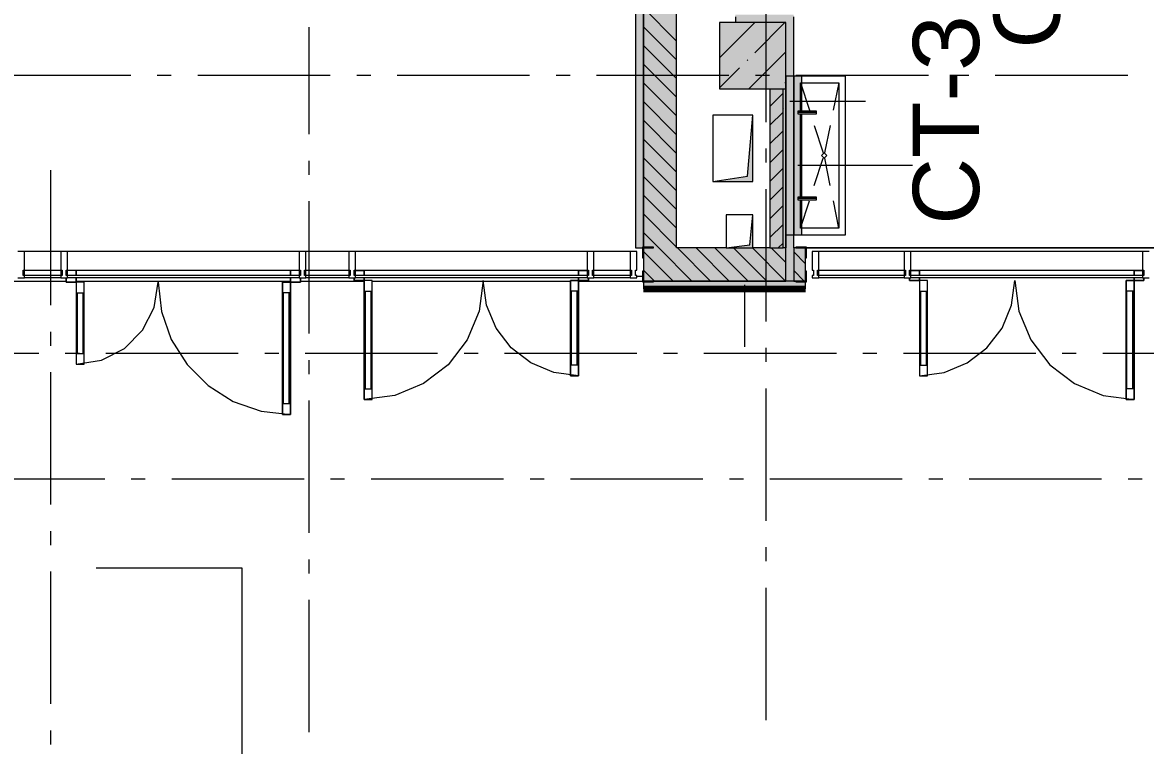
# Model space of a CAD drawing. Header units: millimetres. Extents: x -537608 to 253996, y -217170 to 186033.
# Drawn here: x -282291 to -273809, y -202711 to -197249 of the extents above; entities that cross this region are included whole.
import ezdxf

# ---------------------------------------------------------------- set-up
doc = ezdxf.new("R2010")
doc.units = ezdxf.units.MM
doc.layers.add('16) Лак 1.6м', color=160, linetype='Continuous', lineweight=90)
doc.layers.add('PDF _Геометрия', color=7, linetype='Continuous')
doc.layers.add('PDF _Текст', color=7, linetype='Continuous')
doc.layers.add('PDF _Сплошная заливка', color=7, linetype='Continuous', true_color=0xffffff)
doc.styles.add('PDF GOST-Common', font='arial.ttf')

msp = doc.modelspace()

# ---------------------------------------------------------------- hatches: boundary and pattern name
at = {"layer": 'PDF _Сплошная заливка', "true_color": 0x72baa6, "transparency": 33554559}
for points in [[(-277661.1682, -198951.9534), (-277601.1696, -198951.9534), (-277601.1696, -193469.65), (-277661.1682, -193469.65), (-277661.1682, -198201.9953)], [(-276526.1692, -197249.6508), (-276526.1692, -197189.6523), (-276906.17, -197189.6523), (-276906.17, -197249.6508), (-276796.1691, -197249.6508)], [(-276526.1692, -199201.9523), (-276466.1685, -199201.9523), (-276466.1685, -197189.6523), (-276526.1692, -197189.6523), (-276526.1692, -198951.9534)]]:
    msp.add_hatch(color=123, dxfattribs=at).paths.add_polyline_path(points)
at = {"layer": 'PDF _Сплошная заливка', "transparency": 33554559}
for points in [[(-277351.1685, -198951.9534), (-277351.1685, -193719.6511), (-277601.1696, -193719.6511), (-277601.1696, -198951.9534), (-277423.2667, -198951.9534)], [(-276646.1684, -198951.9534), (-276546.1701, -198951.9534), (-276546.1701, -197749.6509), (-276646.1684, -197749.6509), (-276646.1684, -198797.6942)], [(-276546.1701, -198951.9534), (-276526.1692, -198951.9534), (-276526.1692, -197749.6509), (-276546.1701, -197749.6509), (-276546.1701, -198915.2347)]]:
    msp.add_hatch(color=256, dxfattribs=at).paths.add_polyline_path(points)
at = {"layer": 'PDF _Сплошная заливка', "true_color": 0x4fd5e3, "transparency": 33554559}
msp.add_hatch(color=133, dxfattribs=at).paths.add_polyline_path([(-276411.3866, -198853.882), (-276406.17, -198853.882), (-276406.17, -198588.8834), (-276433.9624, -198588.8834), (-276433.9624, -198568.8825), (-276406.17, -198568.8825), (-276406.17, -197938.8827), (-276433.9624, -197938.8827), (-276433.9624, -197918.8817), (-276406.17, -197918.8817), (-276406.17, -197653.8832), (-276466.1685, -197653.8832), (-276466.1685, -198853.882), (-276416.1682, -198853.882)])
at = {"layer": 'PDF _Сплошная заливка', "true_color": 0xff7d7d, "transparency": 33554559}
msp.add_hatch(color=11, dxfattribs=at).paths.add_polyline_path([(-276376.1685, -199261.953), (-276376.1685, -199201.9523), (-277601.1696, -199201.9523), (-277601.1696, -199261.953), (-276579.9974, -199261.953)])

# ---------------------------------------------------------------- linework, layer by layer
at = {"layer": '16) Лак 1.6м'}
msp.add_line((-277601.1696, -199261.953), (-276376.1685, -199261.953), dxfattribs=at)
at = {"layer": 'PDF _Геометрия', "lineweight": 9}
for p, q in [((-277661.1682, -193469.65), (-277661.1682, -198951.9534)), ((-277601.1696, -198951.9534), (-277601.1696, -193719.6511)), ((-277601.1696, -193719.6511), (-277601.1696, -198951.9534)), ((-277351.1685, -198951.9534), (-277351.1685, -193719.6511)), ((-277351.1685, -197389.4228), (-277601.1696, -197139.4239)), ((-276906.17, -197205.1127), (-276906.17, -197249.6508)), ((-276466.1685, -197653.8832), (-276466.1685, -197205.1127)), ((-277351.1685, -197530.8461), (-277601.1696, -197280.845)), ((-276526.1692, -197249.6508), (-277026.1692, -197249.6508)), ((-277026.1692, -197249.6508), (-277026.1692, -197749.6509)), ((-277026.1692, -197515.5946), (-276760.2277, -197249.6508)), ((-276988.8262, -197250.1524), (-276988.3246, -197249.6508)), ((-276760.7272, -197478.2516), (-276532.1286, -197249.6508)), ((-276526.1692, -197653.8832), (-276526.1692, -197249.6508)), ((-277351.1685, -197672.2672), (-277601.1696, -197422.2661)), ((-276817.7525, -197535.2747), (-276813.0116, -197530.5339)), ((-276804.0295, -197749.6509), (-276526.1692, -197471.7906)), ((-277351.1685, -197813.6883), (-277601.1696, -197563.6872)), ((-277026.1692, -197743.6936), (-276874.7778, -197592.3)), ((-277351.1685, -197955.1095), (-277601.1696, -197705.1084)), ((-276532.6281, -197706.3507), (-276526.1692, -197699.8897)), ((-276526.1692, -197749.6509), (-276526.1692, -197653.8832)), ((-276466.1685, -198853.882), (-276466.1685, -197653.8832)), ((-276406.17, -197653.8832), (-276466.1685, -197653.8832)), ((-276466.1685, -197653.8832), (-276466.1685, -198853.882)), ((-276406.17, -197702.4129), (-276406.17, -197653.8832)), ((-276406.17, -197918.8817), (-276406.17, -197703.8834)), ((-277026.1692, -197749.6509), (-276526.1692, -197749.6509)), ((-276646.1684, -197749.6509), (-276646.1684, -198951.9534)), ((-276646.1684, -197883.9113), (-276546.1701, -197783.9109)), ((-276546.1701, -198797.6942), (-276546.1701, -197749.6509)), ((-276526.1692, -197749.6509), (-276526.1692, -198797.6942)), ((-276526.1692, -198797.6942), (-276526.1692, -197749.6509)), ((-277351.1685, -198096.5307), (-277601.1696, -197846.5317)), ((-276496.1699, -197843.6166), (-275923.6691, -197843.6166)), ((-276646.1684, -198025.3324), (-276546.1701, -197925.332)), ((-276406.17, -198568.8825), (-276406.17, -197938.8827)), ((-277351.1685, -198237.9518), (-277601.1696, -197987.9528)), ((-277351.1685, -198379.3729), (-277601.1696, -198129.3739)), ((-276646.1684, -198166.7536), (-276546.1701, -198066.7553)), ((-276646.1684, -198308.1747), (-276546.1701, -198208.1764)), ((-277351.1685, -198520.7941), (-277601.1696, -198270.7951)), ((-276646.1684, -198449.598), (-276546.1701, -198349.5976)), ((-276436.1692, -198326.5222), (-275570.0183, -198326.5222)), ((-277351.1685, -198662.2174), (-277601.1696, -198412.2163)), ((-277351.1685, -198803.6385), (-277601.1696, -198553.6374)), ((-276646.1684, -198591.0192), (-276546.1701, -198491.0187)), ((-276646.1684, -198732.4403), (-276546.1701, -198632.4398)), ((-276406.17, -198803.8839), (-276406.17, -198588.8834)), ((-277351.1685, -198945.0596), (-277601.1696, -198695.0585)), ((-276646.1684, -198873.8614), (-276546.1701, -198773.861)), ((-276546.1701, -198951.9534), (-276546.1701, -198797.6942)), ((-276526.1692, -198797.6942), (-276526.1692, -198853.882)), ((-276526.1692, -198853.882), (-276526.1692, -198797.6942)), ((-276406.17, -198853.882), (-276406.17, -198805.3544)), ((-277485.698, -198951.9534), (-277601.1696, -198836.4797)), ((-276526.1692, -198951.9534), (-276526.1692, -198853.882)), ((-276526.1692, -198853.882), (-276526.1692, -198951.9534)), ((-276466.1685, -198951.9534), (-276466.1685, -198853.882)), ((-276466.1685, -198853.882), (-276406.17, -198853.882)), ((-282276.1709, -198979.9526), (-282326.1712, -198979.9526)), ((-282001.1719, -198979.9526), (-282276.1709, -198979.9526)), ((-282276.1709, -199119.9528), (-282276.1709, -198979.9526)), ((-281951.1716, -198979.9526), (-282001.1719, -198979.9526)), ((-282001.1719, -198979.9526), (-282001.1719, -199119.9528)), ((-280201.1704, -198979.9526), (-281951.1716, -198979.9526)), ((-281951.1716, -199119.9528), (-281951.1716, -198979.9526)), ((-280151.1701, -198979.9526), (-280201.1704, -198979.9526)), ((-280201.1704, -198979.9526), (-280201.1704, -199119.9528)), ((-279826.1708, -198979.9526), (-280151.1701, -198979.9526)), ((-280151.1701, -199119.9528), (-280151.1701, -198979.9526)), ((-279776.1706, -198979.9526), (-279826.1708, -198979.9526)), ((-279826.1708, -198979.9526), (-279826.1708, -199119.9528)), ((-278026.1694, -198979.9526), (-279776.1706, -198979.9526)), ((-279776.1706, -199119.9528), (-279776.1706, -198979.9526)), ((-277976.1691, -198979.9526), (-278026.1694, -198979.9526)), ((-278026.1694, -198979.9526), (-278026.1694, -199119.9528)), ((-277701.1701, -198979.9526), (-277976.1691, -198979.9526)), ((-277976.1691, -199119.9528), (-277976.1691, -198979.9526)), ((-277651.1698, -198979.9526), (-277701.1701, -198979.9526)), ((-277701.1701, -198979.9526), (-277701.1701, -199119.9528)), ((-277661.1682, -198951.9534), (-277601.1696, -198951.9534)), ((-277651.1698, -199119.9528), (-277651.1698, -198979.9526)), ((-277601.1696, -198951.9534), (-277601.1696, -199201.9523)), ((-277377.1181, -199201.9523), (-277601.1696, -198977.903)), ((-277235.6969, -199201.9523), (-277485.698, -198951.9534)), ((-276976.169, -198951.9534), (-277351.1685, -198951.9534)), ((-277094.2758, -199201.9523), (-277344.2748, -198951.9534)), ((-276952.8547, -199201.9523), (-277202.8536, -198951.9534)), ((-276811.4336, -199201.9523), (-277061.4325, -198951.9534)), ((-276670.0124, -199201.9523), (-276920.0113, -198951.9534)), ((-276528.5912, -199201.9523), (-276778.5902, -198951.9534)), ((-276646.1684, -198951.9534), (-276776.1703, -198951.9534)), ((-276646.1684, -198951.9534), (-276546.1701, -198951.9534)), ((-276526.1692, -199062.9533), (-276637.1691, -198951.9534)), ((-276582.8393, -198951.9534), (-276546.1701, -198915.2822)), ((-276526.1692, -198951.9534), (-276546.1701, -198951.9534)), ((-276526.1692, -199201.9523), (-276526.1692, -198951.9534)), ((-276466.1685, -198951.9534), (-276466.1685, -199201.9523)), ((-276376.1685, -198951.9534), (-276466.1685, -198951.9534)), ((-276376.1685, -199071.5306), (-276466.1685, -198981.5307)), ((-276376.1685, -199201.9523), (-276376.1685, -198951.9534)), ((-276276.1702, -198979.9526), (-276326.1683, -198979.9526)), ((-276326.1683, -198979.9526), (-276326.1683, -199119.9528)), ((-275631.1687, -198979.9526), (-276276.1702, -198979.9526)), ((-276276.1702, -199119.9528), (-276276.1702, -198979.9526)), ((-275581.1684, -198979.9526), (-275631.1687, -198979.9526)), ((-275631.1687, -198979.9526), (-275631.1687, -199119.9528)), ((-273831.1693, -198979.9526), (-275581.1684, -198979.9526)), ((-275581.1684, -199119.9528), (-275581.1684, -198979.9526)), ((-273781.1691, -198979.9526), (-273831.1693, -198979.9526)), ((-273831.1693, -198979.9526), (-273831.1693, -199119.9528)), ((-282286.1714, -199159.9525), (-282286.1714, -199119.9528)), ((-282286.1714, -199119.9528), (-282276.1709, -199119.9528)), ((-282276.1709, -199159.9525), (-282276.1709, -199119.9528)), ((-282276.1709, -199119.9528), (-282001.1719, -199119.9528)), ((-282001.1719, -199119.9528), (-281991.1714, -199119.9528)), ((-282001.1719, -199119.9528), (-282001.1719, -199159.9525)), ((-281991.1714, -199119.9528), (-281991.1714, -199159.9525)), ((-281961.17, -199159.9525), (-281961.17, -199119.9528)), ((-281961.17, -199119.9528), (-281951.1716, -199119.9528)), ((-281951.1716, -199159.9525), (-281951.1716, -199119.9528)), ((-281951.1716, -199119.9528), (-280201.1704, -199119.9528)), ((-281886.1718, -199119.9528), (-281886.1718, -199159.9525)), ((-281886.1718, -199159.9525), (-281886.1718, -199119.9528)), ((-280266.1702, -199159.9525), (-280266.1702, -199119.9528)), ((-280266.1702, -199119.9528), (-280266.1702, -199159.9525)), ((-280201.1704, -199119.9528), (-280201.1704, -199159.9525)), ((-280201.1704, -199119.9528), (-280191.1699, -199119.9528)), ((-280191.1699, -199119.9528), (-280191.1699, -199159.9525)), ((-280161.1707, -199159.9525), (-280161.1707, -199119.9528)), ((-280161.1707, -199119.9528), (-280151.1701, -199119.9528)), ((-280151.1701, -199159.9525), (-280151.1701, -199119.9528)), ((-280151.1701, -199119.9528), (-279826.1708, -199119.9528)), ((-279826.1708, -199119.9528), (-279816.1704, -199119.9528)), ((-279826.1708, -199119.9528), (-279826.1708, -199159.9525)), ((-279816.1704, -199119.9528), (-279816.1704, -199159.9525)), ((-279786.1711, -199159.9525), (-279786.1711, -199119.9528)), ((-279786.1711, -199119.9528), (-279776.1706, -199119.9528)), ((-279786.1711, -199122.4523), (-279711.1708, -199122.4523)), ((-279711.1708, -199122.4523), (-279786.1711, -199122.4523)), ((-279776.1706, -199159.9525), (-279776.1706, -199119.9528)), ((-279776.1706, -199119.9528), (-278026.1694, -199119.9528)), ((-279711.1708, -199122.4523), (-279711.1708, -199159.9525)), ((-279711.1708, -199159.9525), (-279711.1708, -199122.4523)), ((-278091.1692, -199159.9525), (-278091.1692, -199122.4523)), ((-278091.1692, -199122.4523), (-278016.1689, -199122.4523)), ((-278016.1689, -199122.4523), (-278091.1692, -199122.4523)), ((-278091.1692, -199122.4523), (-278091.1692, -199159.9525)), ((-278026.1694, -199119.9528), (-278026.1694, -199159.9525)), ((-278026.1694, -199119.9528), (-278016.1689, -199119.9528)), ((-278016.1689, -199119.9528), (-278016.1689, -199159.9525)), ((-277986.1696, -199159.9525), (-277986.1696, -199119.9528)), ((-277986.1696, -199119.9528), (-277976.1691, -199119.9528)), ((-277976.1691, -199159.9525), (-277976.1691, -199119.9528)), ((-277976.1691, -199119.9528), (-277701.1701, -199119.9528)), ((-277701.1701, -199119.9528), (-277701.1701, -199159.9525)), ((-277701.1701, -199119.9528), (-277691.1696, -199119.9528)), ((-277691.1696, -199119.9528), (-277691.1696, -199159.9525)), ((-277661.1682, -199159.9525), (-277661.1682, -199119.9528)), ((-277661.1682, -199119.9528), (-277651.1698, -199119.9528)), ((-277518.5392, -199201.9523), (-277601.1696, -199119.3241)), ((-276387.1701, -199201.9523), (-276466.1685, -199122.9518)), ((-276326.1683, -199119.9528), (-276316.1699, -199119.9528)), ((-276316.1699, -199119.9528), (-276316.1699, -199159.9525)), ((-276286.1685, -199159.9525), (-276286.1685, -199119.9528)), ((-276286.1685, -199119.9528), (-276276.1702, -199119.9528)), ((-276276.1702, -199159.9525), (-276276.1702, -199119.9528)), ((-276276.1702, -199119.9528), (-275631.1687, -199119.9528)), ((-275631.1687, -199119.9528), (-275621.1682, -199119.9528)), ((-275631.1687, -199119.9528), (-275631.1687, -199159.9525)), ((-275621.1682, -199119.9528), (-275621.1682, -199159.9525)), ((-275591.1689, -199159.9525), (-275591.1689, -199119.9528)), ((-275591.1689, -199119.9528), (-275581.1684, -199119.9528)), ((-275591.1689, -199122.4523), (-275516.1686, -199122.4523)), ((-275516.1686, -199122.4523), (-275591.1689, -199122.4523)), ((-275581.1684, -199159.9525), (-275581.1684, -199119.9528)), ((-275581.1684, -199119.9528), (-273831.1693, -199119.9528)), ((-275516.1686, -199122.4523), (-275516.1686, -199159.9525)), ((-275516.1686, -199159.9525), (-275516.1686, -199122.4523)), ((-273896.1692, -199159.9525), (-273896.1692, -199122.4523)), ((-273896.1692, -199122.4523), (-273821.1688, -199122.4523)), ((-273821.1688, -199122.4523), (-273896.1692, -199122.4523)), ((-273896.1692, -199122.4523), (-273896.1692, -199159.9525)), ((-273831.1693, -199119.9528), (-273831.1693, -199159.9525)), ((-273831.1693, -199119.9528), (-273821.1688, -199119.9528)), ((-273821.1688, -199119.9528), (-273821.1688, -199159.9525)), ((-282326.1712, -199176.9522), (-282276.1709, -199176.9522)), ((-282276.1709, -199159.9525), (-282286.1714, -199159.9525)), ((-282001.1719, -199159.9525), (-282276.1709, -199159.9525)), ((-282276.1709, -199176.9522), (-282276.1709, -199159.9525)), ((-282001.1719, -199176.9522), (-282276.1709, -199176.9522)), ((-281991.1714, -199159.9525), (-282001.1719, -199159.9525)), ((-282001.1719, -199159.9525), (-282001.1719, -199176.9522)), ((-282001.1719, -199176.9522), (-281951.1716, -199176.9522)), ((-281951.1716, -199159.9525), (-281961.17, -199159.9525)), ((-281961.17, -199209.9527), (-281961.17, -199176.9522)), ((-281961.17, -199176.9522), (-281961.17, -199209.9527)), ((-281886.1718, -199209.9527), (-281961.17, -199209.9527)), ((-281961.17, -199209.9527), (-281886.1718, -199209.9527)), ((-280201.1704, -199159.9525), (-281951.1716, -199159.9525)), ((-281951.1716, -199176.9522), (-281951.1716, -199159.9525)), ((-280201.1704, -199176.9522), (-281951.1716, -199176.9522)), ((-281886.1718, -199209.9527), (-281886.1718, -199176.9522)), ((-281886.1718, -199176.9522), (-281886.1718, -199209.9527)), ((-281826.1711, -199209.9527), (-281886.1718, -199209.9527)), ((-281886.1718, -199209.9527), (-281886.1718, -199829.952)), ((-281826.1711, -199209.9527), (-281886.1718, -199209.9527)), ((-281886.1718, -199209.9527), (-281886.1718, -199829.952)), ((-281886.1718, -199209.9527), (-281886.1718, -199829.952)), ((-281826.1711, -199829.952), (-281826.1711, -199209.9527)), ((-281826.1711, -199829.952), (-281826.1711, -199209.9527)), ((-281296.5163, -199401.5442), (-281266.1704, -199209.9527)), ((-281266.1704, -199209.9527), (-281241.0992, -199432.4735)), ((-280326.1709, -199209.9527), (-280266.1702, -199209.9527)), ((-280326.1709, -200209.9528), (-280326.1709, -199209.9527)), ((-280326.1709, -199209.9527), (-280326.1709, -200209.9528)), ((-280266.1702, -199209.9527), (-280326.1709, -199209.9527)), ((-280266.1702, -199209.9527), (-280266.1702, -199176.9522)), ((-280266.1702, -199176.9522), (-280266.1702, -199209.9527)), ((-280266.1702, -200209.9528), (-280266.1702, -199209.9527)), ((-280266.1702, -199209.9527), (-280191.1699, -199209.9527)), ((-280191.1699, -199209.9527), (-280266.1702, -199209.9527)), ((-280266.1702, -199209.9527), (-280266.1702, -200209.9528)), ((-280266.1702, -200209.9528), (-280266.1702, -199209.9527)), ((-280191.1699, -199159.9525), (-280201.1704, -199159.9525)), ((-280201.1704, -199159.9525), (-280201.1704, -199176.9522)), ((-280201.1704, -199176.9522), (-280151.1701, -199176.9522)), ((-280191.1699, -199209.9527), (-280191.1699, -199176.9522)), ((-280191.1699, -199176.9522), (-280191.1699, -199209.9527)), ((-280151.1701, -199159.9525), (-280161.1707, -199159.9525)), ((-279826.1708, -199159.9525), (-280151.1701, -199159.9525)), ((-280151.1701, -199176.9522), (-280151.1701, -199159.9525)), ((-279826.1708, -199176.9522), (-280151.1701, -199176.9522)), ((-279816.1704, -199159.9525), (-279826.1708, -199159.9525)), ((-279826.1708, -199159.9525), (-279826.1708, -199176.9522)), ((-279826.1708, -199176.9522), (-279776.1706, -199176.9522)), ((-279776.1706, -199159.9525), (-279786.1711, -199159.9525)), ((-279786.1711, -199197.4527), (-279786.1711, -199176.9522)), ((-279786.1711, -199176.9522), (-279786.1711, -199197.4527)), ((-279711.1708, -199197.4527), (-279786.1711, -199197.4527)), ((-279786.1711, -199197.4527), (-279711.1708, -199197.4527)), ((-278026.1694, -199159.9525), (-279776.1706, -199159.9525)), ((-279776.1706, -199176.9522), (-279776.1706, -199159.9525)), ((-278026.1694, -199176.9522), (-279776.1706, -199176.9522)), ((-279711.1708, -199197.4527), (-279711.1708, -199176.9522)), ((-279711.1708, -199176.9522), (-279711.1708, -199197.4527)), ((-279711.1708, -200097.4524), (-279711.1708, -199197.4527)), ((-279651.1701, -199197.4527), (-279711.1708, -199197.4527)), ((-279711.1708, -199197.4527), (-279711.1708, -200097.4524)), ((-279651.1701, -199197.4527), (-279711.1708, -199197.4527)), ((-279711.1708, -199197.4527), (-279711.1708, -200097.4524)), ((-279651.1701, -200097.4524), (-279651.1701, -199197.4527)), ((-279651.1701, -200097.4524), (-279651.1701, -199197.4527)), ((-278811.1689, -199197.4527), (-278841.8357, -199430.3894)), ((-278786.636, -199383.8017), (-278811.1689, -199197.4527)), ((-278151.1699, -199197.4527), (-278091.1692, -199197.4527)), ((-278151.1699, -199917.4524), (-278151.1699, -199197.4527)), ((-278151.1699, -199197.4527), (-278151.1699, -199917.4524)), ((-278091.1692, -199197.4527), (-278151.1699, -199197.4527)), ((-278091.1692, -199197.4527), (-278091.1692, -199176.9522)), ((-278091.1692, -199176.9522), (-278091.1692, -199197.4527)), ((-278091.1692, -199197.4527), (-278091.1692, -199917.4524)), ((-278091.1692, -199917.4524), (-278091.1692, -199197.4527)), ((-278091.1692, -199197.4527), (-278016.1689, -199197.4527)), ((-278016.1689, -199197.4527), (-278091.1692, -199197.4527)), ((-278091.1692, -199197.4527), (-278091.1692, -199917.4524)), ((-278016.1689, -199159.9525), (-278026.1694, -199159.9525)), ((-278026.1694, -199159.9525), (-278026.1694, -199176.9522)), ((-278026.1694, -199176.9522), (-277976.1691, -199176.9522)), ((-278016.1689, -199197.4527), (-278016.1689, -199176.9522)), ((-278016.1689, -199176.9522), (-278016.1689, -199197.4527)), ((-277976.1691, -199159.9525), (-277986.1696, -199159.9525)), ((-277701.1701, -199159.9525), (-277976.1691, -199159.9525)), ((-277976.1691, -199176.9522), (-277976.1691, -199159.9525)), ((-277701.1701, -199176.9522), (-277976.1691, -199176.9522)), ((-277691.1696, -199159.9525), (-277701.1701, -199159.9525)), ((-277701.1701, -199159.9525), (-277701.1701, -199176.9522)), ((-277701.1701, -199176.9522), (-277651.1698, -199176.9522)), ((-277651.1698, -199159.9525), (-277661.1682, -199159.9525)), ((-277651.1698, -199176.9522), (-277651.1698, -199159.9525)), ((-277601.1696, -199201.9523), (-276526.1692, -199201.9523)), ((-277601.1696, -199201.9523), (-277601.1696, -199261.953)), ((-276526.1692, -199201.9523), (-277601.1696, -199201.9523)), ((-276836.7631, -199231.9538), (-276836.7631, -199698.1029)), ((-276466.1685, -199201.9523), (-276526.1692, -199201.9523)), ((-276466.1685, -199201.9523), (-276376.1685, -199201.9523)), ((-276376.1685, -199201.9523), (-276466.1685, -199201.9523)), ((-276376.1685, -199261.953), (-276376.1685, -199201.9523)), ((-276316.1699, -199159.9525), (-276326.1683, -199159.9525)), ((-276326.1683, -199159.9525), (-276326.1683, -199176.9522)), ((-276326.1683, -199176.9522), (-276276.1702, -199176.9522)), ((-276276.1702, -199159.9525), (-276286.1685, -199159.9525)), ((-275631.1687, -199159.9525), (-276276.1702, -199159.9525)), ((-276276.1702, -199176.9522), (-276276.1702, -199159.9525)), ((-275631.1687, -199176.9522), (-276276.1702, -199176.9522)), ((-275621.1682, -199159.9525), (-275631.1687, -199159.9525)), ((-275631.1687, -199159.9525), (-275631.1687, -199176.9522)), ((-275631.1687, -199176.9522), (-275581.1684, -199176.9522)), ((-275581.1684, -199159.9525), (-275591.1689, -199159.9525)), ((-275591.1689, -199197.4527), (-275591.1689, -199176.9522)), ((-275591.1689, -199176.9522), (-275591.1689, -199197.4527)), ((-275516.1686, -199197.4527), (-275591.1689, -199197.4527)), ((-275591.1689, -199197.4527), (-275516.1686, -199197.4527)), ((-273831.1693, -199159.9525), (-275581.1684, -199159.9525)), ((-275581.1684, -199176.9522), (-275581.1684, -199159.9525)), ((-273831.1693, -199176.9522), (-275581.1684, -199176.9522)), ((-275516.1686, -199197.4527), (-275516.1686, -199176.9522)), ((-275516.1686, -199176.9522), (-275516.1686, -199197.4527)), ((-275456.1679, -199197.4527), (-275516.1686, -199197.4527)), ((-275516.1686, -199197.4527), (-275516.1686, -199917.4524)), ((-275456.1679, -199197.4527), (-275516.1686, -199197.4527)), ((-275516.1686, -199197.4527), (-275516.1686, -199917.4524)), ((-275516.1686, -199197.4527), (-275516.1686, -199917.4524)), ((-275456.1679, -199917.4524), (-275456.1679, -199197.4527)), ((-275456.1679, -199917.4524), (-275456.1679, -199197.4527)), ((-274820.7018, -199383.8017), (-274796.1689, -199197.4527)), ((-274796.1689, -199197.4527), (-274765.5021, -199430.3894)), ((-273956.1677, -199197.4527), (-273896.1692, -199197.4527)), ((-273956.1677, -200097.4524), (-273956.1677, -199197.4527)), ((-273956.1677, -199197.4527), (-273956.1677, -200097.4524)), ((-273896.1692, -199197.4527), (-273956.1677, -199197.4527)), ((-273896.1692, -199197.4527), (-273896.1692, -199176.9522)), ((-273896.1692, -199176.9522), (-273896.1692, -199197.4527)), ((-273896.1692, -200097.4524), (-273896.1692, -199197.4527)), ((-273896.1692, -199197.4527), (-273821.1688, -199197.4527)), ((-273821.1688, -199197.4527), (-273896.1692, -199197.4527)), ((-273896.1692, -199197.4527), (-273896.1692, -200097.4524)), ((-273896.1692, -200097.4524), (-273896.1692, -199197.4527)), ((-273821.1688, -199159.9525), (-273831.1693, -199159.9525)), ((-273831.1693, -199159.9525), (-273831.1693, -199176.9522)), ((-273831.1693, -199176.9522), (-273781.1691, -199176.9522)), ((-273821.1688, -199197.4527), (-273821.1688, -199176.9522)), ((-273821.1688, -199176.9522), (-273821.1688, -199197.4527)), ((-281886.1718, -199289.9523), (-281826.1711, -199289.9523)), ((-281876.1713, -199749.9525), (-281876.1713, -199289.9523)), ((-281832.1714, -199749.9525), (-281832.1714, -199289.9523)), ((-280266.1702, -199289.9523), (-280326.1709, -199289.9523)), ((-280320.1707, -200129.9534), (-280320.1707, -199289.9523)), ((-280276.1707, -200129.9534), (-280276.1707, -199289.9523)), ((-279711.1708, -199277.4521), (-279651.1701, -199277.4521)), ((-279701.1703, -200017.4528), (-279701.1703, -199277.4521)), ((-279657.1704, -200017.4528), (-279657.1704, -199277.4521)), ((-278091.1692, -199277.4521), (-278151.1699, -199277.4521)), ((-278145.1697, -199837.4529), (-278145.1697, -199277.4521)), ((-278101.1697, -199837.4529), (-278101.1697, -199277.4521)), ((-275516.1686, -199277.4521), (-275456.1679, -199277.4521)), ((-275506.1681, -199837.4529), (-275506.1681, -199277.4521)), ((-275462.1682, -199837.4529), (-275462.1682, -199277.4521)), ((-273896.1692, -199277.4521), (-273956.1677, -199277.4521)), ((-273950.1674, -200017.4528), (-273950.1674, -199277.4521)), ((-273906.1675, -200017.4528), (-273906.1675, -199277.4521)), ((-281384.5807, -199574.3791), (-281296.5163, -199401.5442)), ((-278714.708, -199557.4526), (-278786.636, -199383.8017)), ((-274892.6298, -199557.4526), (-274820.7018, -199383.8017)), ((-281241.0992, -199432.4735), (-281167.1387, -199643.8377)), ((-278841.8357, -199430.3894), (-278931.7474, -199647.4525)), ((-274765.5021, -199430.3894), (-274675.5904, -199647.4525)), ((-281521.7433, -199711.5438), (-281384.5807, -199574.3791)), ((-278600.2871, -199706.5705), (-278714.708, -199557.4526)), ((-275007.0529, -199706.5705), (-274892.6298, -199557.4526)), ((-281167.1387, -199643.8377), (-281048.0028, -199833.4419)), ((-278931.7474, -199647.4525), (-279074.7746, -199833.8489)), ((-274675.5904, -199647.4525), (-274532.5653, -199833.8489)), ((-281886.1718, -199749.9525), (-281826.1711, -199749.9525)), ((-281694.5804, -199799.6083), (-281521.7433, -199711.5438)), ((-278451.1691, -199820.9914), (-278600.2871, -199706.5705)), ((-275156.1687, -199820.9914), (-275007.0529, -199706.5705)), ((-281886.1718, -199829.952), (-281694.5804, -199799.6083)), ((-281886.1718, -199829.952), (-281826.1711, -199829.952)), ((-281886.1718, -199829.952), (-281826.1711, -199829.952)), ((-281048.0028, -199833.4419), (-280889.6595, -199991.7853)), ((-279074.7746, -199833.8489), (-279261.1688, -199976.8762)), ((-278277.5182, -199892.9195), (-278451.1691, -199820.9914)), ((-278091.1692, -199837.4529), (-278151.1699, -199837.4529)), ((-275516.1686, -199837.4529), (-275456.1679, -199837.4529)), ((-275329.8196, -199892.9195), (-275156.1687, -199820.9914)), ((-274532.5653, -199833.8489), (-274346.169, -199976.8762)), ((-278091.1692, -199917.4524), (-278277.5182, -199892.9195)), ((-278091.1692, -199917.4524), (-278151.1699, -199917.4524)), ((-278151.1699, -199917.4524), (-278091.1692, -199917.4524)), ((-275516.1686, -199917.4524), (-275329.8196, -199892.9195)), ((-275516.1686, -199917.4524), (-275456.1679, -199917.4524)), ((-275516.1686, -199917.4524), (-275456.1679, -199917.4524)), ((-280889.6595, -199991.7853), (-280700.0552, -200110.9212)), ((-279261.1688, -199976.8762), (-279478.2319, -200066.7857)), ((-274346.169, -199976.8762), (-274129.1059, -200066.7857)), ((-279711.1708, -200017.4528), (-279651.1701, -200017.4528)), ((-279478.2319, -200066.7857), (-279711.1708, -200097.4524)), ((-274129.1059, -200066.7857), (-273896.1692, -200097.4524)), ((-273896.1692, -200017.4528), (-273956.1677, -200017.4528)), ((-280700.0552, -200110.9212), (-280488.691, -200184.8817)), ((-280266.1702, -200129.9534), (-280326.1709, -200129.9534)), ((-279711.1708, -200097.4524), (-279651.1701, -200097.4524)), ((-279711.1708, -200097.4524), (-279651.1701, -200097.4524)), ((-273896.1692, -200097.4524), (-273956.1677, -200097.4524)), ((-273956.1677, -200097.4524), (-273896.1692, -200097.4524)), ((-280488.691, -200184.8817), (-280266.1702, -200209.9528)), ((-280266.1702, -200209.9528), (-280326.1709, -200209.9528)), ((-280326.1709, -200209.9528), (-280266.1702, -200209.9528)), ((-281735.2949, -201368.544), (-280635.2943, -201368.544)), ((-280635.2943, -201368.544), (-280635.2943, -203854.7847))]:
    msp.add_line(p, q, dxfattribs=at)
at = {"layer": 'PDF _Геометрия', "color": 253, "lineweight": 9, "true_color": 0xaaaaaa}
for p, q in [((-276676.1699, -197001.7424), (-276676.1699, -198001.7425)), ((-280126.17, -198092.989), (-280126.17, -197285.5685)), ((-281472.6796, -197649.6526), (-282472.6797, -197649.6526)), ((-281166.846, -197649.6526), (-281272.6787, -197649.6526)), ((-279966.8449, -197649.6526), (-280966.8451, -197649.6526)), ((-279661.0112, -197649.6526), (-279766.8462, -197649.6526)), ((-278461.0124, -197649.6526), (-279461.0125, -197649.6526)), ((-278155.1787, -197649.6526), (-278261.0115, -197649.6526)), ((-276955.1777, -197649.6526), (-277955.1778, -197649.6526)), ((-276649.344, -197649.6526), (-276755.179, -197649.6526)), ((-276076.1693, -197653.8832), (-276526.1692, -197653.8832)), ((-276526.1692, -197653.8832), (-276526.1692, -198853.882)), ((-275449.3452, -197649.6526), (-276449.3453, -197649.6526)), ((-276416.1682, -197918.8817), (-276416.1682, -197703.8834)), ((-276416.1682, -197703.8834), (-276126.1696, -197703.8834)), ((-276416.1682, -197703.8834), (-276348.15, -197912.2872)), ((-276126.1696, -197703.8834), (-276167.7625, -197910.2613)), ((-276126.1696, -197703.8834), (-276126.1696, -198803.8839)), ((-276076.1693, -198853.882), (-276076.1693, -197653.8832)), ((-275143.5115, -197649.6526), (-275249.3443, -197649.6526)), ((-273943.5105, -197649.6526), (-274943.5106, -197649.6526)), ((-276776.1703, -197949.6517), (-277076.1695, -197949.6517)), ((-277076.1695, -197949.6517), (-277076.1695, -198449.6518)), ((-276816.17, -198409.6521), (-276776.1703, -197949.6517)), ((-276776.1703, -198449.6518), (-276776.1703, -197949.6517)), ((-276293.9623, -197918.8817), (-276433.9624, -197918.8817)), ((-276433.9624, -197918.8817), (-276433.9624, -197938.8827)), ((-276433.9624, -197938.8827), (-276293.9623, -197938.8827)), ((-276416.1682, -198568.8825), (-276416.1682, -197938.8827)), ((-276293.9623, -197938.8827), (-276293.9623, -197918.8817)), ((-276310.9168, -198026.3637), (-276242.8985, -198234.7675)), ((-276191.4708, -198027.8966), (-276233.0637, -198234.2767)), ((-276676.1699, -198201.7413), (-276676.1699, -198307.5762)), ((-280126.17, -198398.8227), (-280126.17, -198292.9899)), ((-276311.1062, -198481.3412), (-276243.2085, -198272.8985)), ((-276257.0132, -198253.8837), (-276237.0144, -198233.8827)), ((-276237.0144, -198273.8825), (-276257.0132, -198253.8837)), ((-276237.0144, -198233.8827), (-276217.0135, -198253.8837)), ((-276217.0135, -198253.8837), (-276237.0144, -198273.8825)), ((-276190.2587, -198479.5714), (-276231.083, -198272.9825)), ((-282076.17, -199384.9836), (-282076.17, -198363.7231)), ((-277076.1695, -198449.6518), (-276816.17, -198409.6521)), ((-277076.1695, -198449.6518), (-276776.1703, -198449.6518)), ((-276676.1699, -198507.5749), (-276676.1699, -199507.5751)), ((-280126.17, -199598.8237), (-280126.17, -198598.8236)), ((-276293.9623, -198568.8825), (-276433.9624, -198568.8825)), ((-276433.9624, -198568.8825), (-276433.9624, -198588.8834)), ((-276433.9624, -198588.8834), (-276293.9623, -198588.8834)), ((-276416.1682, -198803.8839), (-276416.1682, -198588.8834)), ((-276416.1682, -198803.8839), (-276348.2727, -198595.4413)), ((-276293.9623, -198588.8834), (-276293.9623, -198568.8825)), ((-276126.1696, -198803.8839), (-276166.9939, -198597.295)), ((-276776.1703, -198701.9523), (-276976.169, -198701.9523)), ((-276976.169, -198701.9523), (-276976.169, -198951.9534)), ((-276798.6687, -198929.4529), (-276776.1703, -198701.9523)), ((-276776.1703, -198951.9534), (-276776.1703, -198701.9523)), ((-276126.1696, -198803.8839), (-276416.1682, -198803.8839)), ((-276526.1692, -198853.882), (-276076.1693, -198853.882)), ((-276976.169, -198951.9534), (-276798.6687, -198929.4529)), ((-276976.169, -198951.9534), (-276776.1703, -198951.9534)), ((-282076.17, -199690.8173), (-282076.17, -199584.9845)), ((-282167.3993, -199749.6532), (-283194.9229, -199749.6532)), ((-281861.5657, -199749.6532), (-281967.3985, -199749.6532)), ((-280661.5647, -199749.6532), (-281661.5648, -199749.6532)), ((-280355.731, -199749.6532), (-280461.566, -199749.6532)), ((-279155.7322, -199749.6532), (-280155.7322, -199749.6532)), ((-278849.8985, -199749.6532), (-278955.7313, -199749.6532)), ((-277649.8974, -199749.6532), (-278649.8976, -199749.6532)), ((-277344.0638, -199749.6532), (-277449.8965, -199749.6532)), ((-276144.0649, -199749.6532), (-277144.0629, -199749.6532)), ((-276676.1699, -199707.5759), (-276676.1699, -199813.4087)), ((-275838.2312, -199749.6532), (-275944.064, -199749.6532)), ((-274638.2303, -199749.6532), (-275638.2303, -199749.6532)), ((-274332.3965, -199749.6532), (-274438.2294, -199749.6532)), ((-273132.3956, -199749.6532), (-274132.3957, -199749.6532)), ((-280126.17, -199904.6574), (-280126.17, -199798.8246)), ((-282076.17, -200890.8184), (-282076.17, -199890.8182)), ((-276676.1699, -200013.4096), (-276676.1699, -201013.4097)), ((-280126.17, -201104.6584), (-280126.17, -200104.6583)), ((-281669.6018, -200699.6532), (-282669.6019, -200699.6532)), ((-281363.7681, -200699.6532), (-281469.6009, -200699.6532)), ((-280163.7671, -200699.6532), (-281163.7672, -200699.6532)), ((-279857.9334, -200699.6532), (-279963.7662, -200699.6532)), ((-278657.9324, -200699.6532), (-279657.9325, -200699.6532)), ((-278352.0987, -200699.6532), (-278457.9337, -200699.6532)), ((-277152.0999, -200699.6532), (-278152.1, -200699.6532)), ((-276846.2662, -200699.6532), (-276952.099, -200699.6532)), ((-275646.2652, -200699.6532), (-276646.2653, -200699.6532)), ((-275340.4315, -200699.6532), (-275446.2665, -200699.6532)), ((-274140.4326, -200699.6532), (-275140.4328, -200699.6532)), ((-273834.599, -200699.6532), (-273940.4317, -200699.6532)), ((-282076.17, -201196.652), (-282076.17, -201090.8171)), ((-276676.1699, -201213.4106), (-276676.1699, -201319.2434)), ((-280126.17, -201410.4921), (-280126.17, -201304.6571)), ((-282076.17, -202396.653), (-282076.17, -201396.6508)), ((-276676.1699, -201519.2421), (-276676.1699, -202519.2444)), ((-280126.17, -202610.4909), (-280126.17, -201610.4908)), ((-282076.17, -202702.4846), (-282076.17, -202596.6517))]:
    msp.add_line(p, q, dxfattribs=at)
at = {"layer": 'PDF _Геометрия', "color": 8, "lineweight": 9, "true_color": 0x787878}
msp.add_line((-276543.4488, -197900.7345), (-276546.1701, -197896.0217), dxfattribs=at)
at = {"layer": 'PDF _Геометрия', "color": 7, "lineweight": 9, "true_color": 0xffffff}
for p, q in [((-276293.9623, -197928.8822), (-276433.9624, -197928.8822)), ((-276293.9623, -198578.8829), (-276433.9624, -198578.8829))]:
    msp.add_line(p, q, dxfattribs=at)
at = {"layer": 'PDF _Геометрия', "color": 253, "lineweight": 20, "true_color": 0xaaaaaa}
for p, q in [((-277526.1693, -198945.9531), (-277607.1699, -198945.9531)), ((-277607.1699, -198945.9531), (-277607.1699, -199026.9537)), ((-277601.1696, -199026.9537), (-277601.1696, -198951.9534)), ((-277601.1696, -198951.9534), (-277526.1693, -198951.9534)), ((-277526.1693, -198951.9534), (-277526.1693, -198945.9531)), ((-276370.1682, -198945.9531), (-276451.1689, -198945.9531)), ((-276451.1689, -198945.9531), (-276451.1689, -198951.9534)), ((-276451.1689, -198951.9534), (-276376.1685, -198951.9534)), ((-276376.1685, -198951.9534), (-276376.1685, -199026.9537)), ((-276370.1682, -199026.9537), (-276370.1682, -198945.9531)), ((-277607.1699, -199026.9537), (-277601.1696, -199026.9537)), ((-276376.1685, -199026.9537), (-276370.1682, -199026.9537)), ((-277601.1696, -199126.952), (-277607.1699, -199126.952)), ((-277607.1699, -199126.952), (-277607.1699, -199207.9527)), ((-277601.1696, -199201.9523), (-277601.1696, -199126.952)), ((-276376.1685, -199126.952), (-276376.1685, -199201.9523)), ((-276370.1682, -199126.952), (-276376.1685, -199126.952)), ((-276370.1682, -199207.9527), (-276370.1682, -199126.952)), ((-277607.1699, -199207.9527), (-277526.1693, -199207.9527)), ((-277526.1693, -199201.9523), (-277601.1696, -199201.9523)), ((-277526.1693, -199207.9527), (-277526.1693, -199201.9523)), ((-276376.1685, -199201.9523), (-276451.1689, -199201.9523)), ((-276451.1689, -199201.9523), (-276451.1689, -199207.9527)), ((-276451.1689, -199207.9527), (-276370.1682, -199207.9527))]:
    msp.add_line(p, q, dxfattribs=at)
at = {"layer": 'PDF _Геометрия', "color": 9, "lineweight": 9, "true_color": 0xc0c0c0}
for p, q in [((-276370.1682, -198951.9534), (-272942.1669, -198951.9534)), ((-272942.1669, -198951.9534), (-276370.1682, -198951.9534)), ((-282376.1714, -199201.9523), (-281961.17, -199201.9523)), ((-281886.1718, -199201.9523), (-280266.1702, -199201.9523)), ((-280191.1699, -199201.9523), (-279711.1708, -199201.9523)), ((-279651.1701, -199201.9523), (-278151.1699, -199201.9523)), ((-278091.1692, -199201.9523), (-277607.1699, -199201.9523)), ((-277607.1699, -199166.9539), (-277651.1698, -199166.9539))]:
    msp.add_line(p, q, dxfattribs=at)
at = {"layer": 'PDF _Сплошная заливка', "lineweight": 35, "transparency": 33554559}
for points in [[(-276526.1692, -197749.6509), (-276526.1692, -197249.6508), (-277026.1692, -197749.6509), (-277026.1692, -197249.6508)], [(-277601.1696, -199201.9523), (-276526.1692, -199201.9523), (-277601.1696, -198951.9534), (-276526.1692, -198951.9534)], [(-276466.1685, -199201.9523), (-276376.1685, -199201.9523), (-276466.1685, -198951.9534), (-276376.1685, -198951.9534)]]:
    msp.add_solid(points, dxfattribs=at)
at = {"layer": 'PDF _Сплошная заливка', "color": 254, "lineweight": 35, "true_color": 0xe2e2e2, "transparency": 33554559}
for points in [[(-276776.1703, -198449.6518), (-276776.1703, -197949.6517), (-277076.1695, -198449.6518), (-276816.17, -198409.6521)], [(-276776.1703, -198951.9534), (-276776.1703, -198701.9523), (-276976.169, -198951.9534), (-276798.6687, -198929.4529)]]:
    msp.add_solid(points, dxfattribs=at)

# ---------------------------------------------------------------- texts
at = {"layer": 'PDF _Текст', "char_height": 500, "attachment_point": 4, "rotation": 90, "style": 'PDF GOST-Common'}
for insert in [(-274703.0557, -197446.784), (-275313.0545, -198776.522)]:
    msp.add_mtext('СТ-З', dxfattribs=dict(at, insert=insert))

doc.saveas('drawing.dxf')
